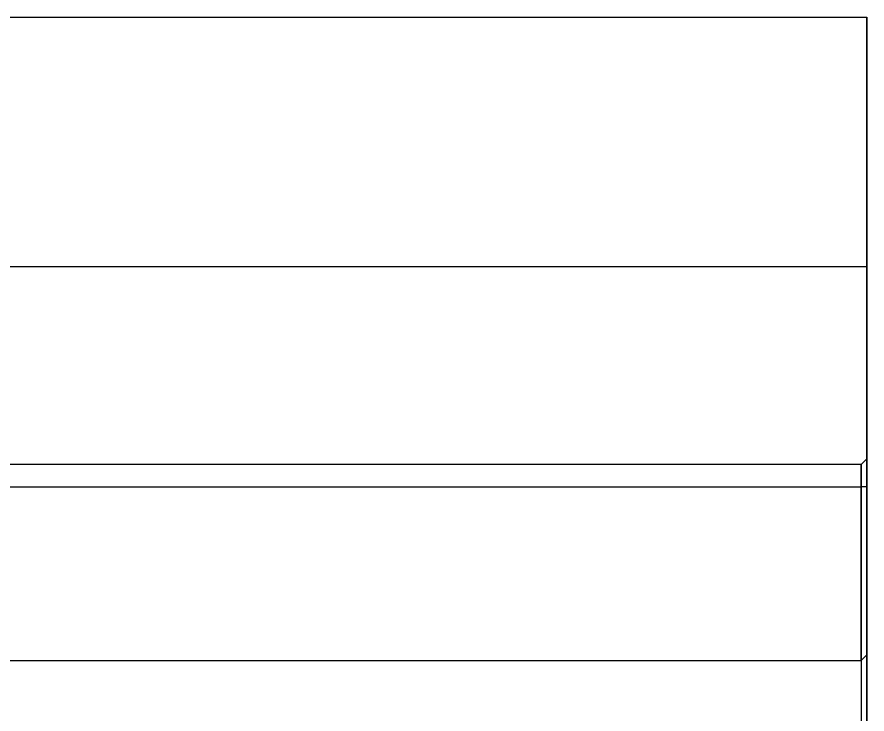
# Model space of a CAD drawing. Extents: x -20.3 to 9, y -60.3 to 4.7.
# Drawn here: x 0.561 to 2.906, y 2.783 to 4.707 of the extents above; entities that cross this region are included whole.
import ezdxf

# ---------------------------------------------------------------- set-up
doc = ezdxf.new("R2010")
doc.units = 0
doc.layers.get('0').update_dxf_attribs({"linetype": 'CONTINUOUS'})

# ---------------------------------------------------------------- blocks, each defined once
blk = doc.blocks.new('*U13')
at = {"color": 2, "extrusion": (2e-16, 0.984808, 0.173648)}
for p, q in [((-2.9062, 4.7068, -8.3551), (2.9062, 4.7068, -8.3551)), ((2.9062, 4.0177, -4.4469), (2.9062, 4.7068, -8.3551)), ((-2.9062, 4.0177, -4.4469), (2.9062, 4.0177, -4.4469))]:
    blk.add_line(p, q, dxfattribs=at)
at = {"color": 2, "extrusion": (0, -7e-16, -1)}
for p, q in [((-2.9062, 4.7068, -8.3551), (2.9062, 4.7068, -8.3551)), ((2.9062, 4.7068, -8.3551), (2.9062, 2.7344, -8.3551))]:
    blk.add_line(p, q, dxfattribs=at)
at = {"color": 2, "extrusion": (1, -2e-16, 0)}
for p, q in [((2.9062, 4.0177, -4.4469), (2.9062, 4.7068, -8.3551)), ((2.9062, 4.7068, -8.3551), (2.9062, 2.7344, -8.3551)), ((2.9062, 2.9464, -4.4329), (2.9062, 4.0177, -4.4469)), ((2.9062, 3.4868, -7.4978), (2.9062, 2.9464, -4.4329)), ((2.9062, 0.3884, -7.5895), (2.9062, 3.4099, -7.5895))]:
    blk.add_line(p, q, dxfattribs=at)
at = {"color": 2, "extrusion": (0, 0.013099, 0.999914)}
for p, q in [((-2.9062, 4.0177, -4.4469), (2.9062, 4.0177, -4.4469)), ((2.9062, 2.9464, -4.4329), (2.9062, 4.0177, -4.4469)), ((2.9062, 2.9464, -4.4329), (2.8906, 2.9305, -4.4326)), ((-2.8906, 2.9305, -4.4326), (2.8906, 2.9305, -4.4326))]:
    blk.add_line(p, q, dxfattribs=at)
at = {"color": 2}
for p, q in [((2.9062, 3.4868, -7.4978), (2.8906, 3.4714, -7.5005)), ((2.8906, 3.4714, -7.5005), (-2.8906, 3.4714, -7.5005)), ((-2.8906, 3.4099, -7.5739), (2.8906, 3.4099, -7.5739)), ((-2.8906, 3.4099, -7.5739), (2.8906, 3.4099, -7.5739)), ((2.8906, 3.4099, -7.5739), (2.8906, -0.0156, -7.5739)), ((2.9062, 3.4099, -7.5895), (2.8906, 3.4099, -7.5739))]:
    blk.add_line(p, q, dxfattribs=at)
at = {"color": 2, "extrusion": (0.707107, -0.696364, -0.122788)}
for p, q in [((2.9062, 3.4868, -7.4978), (2.8906, 3.4714, -7.5005)), ((2.9062, 3.4868, -7.4978), (2.9062, 2.9464, -4.4329)), ((2.8906, 2.9305, -4.4326), (2.8906, 3.4714, -7.5005)), ((2.9062, 2.9464, -4.4329), (2.8906, 2.9305, -4.4326))]:
    blk.add_line(p, q, dxfattribs=at)
at = {"color": 2, "extrusion": (-2e-16, -0.984808, -0.173648)}
for p, q in [((2.8906, 3.4714, -7.5005), (-2.8906, 3.4714, -7.5005)), ((2.8906, 2.9305, -4.4326), (2.8906, 3.4714, -7.5005)), ((-2.8906, 2.9305, -4.4326), (2.8906, 2.9305, -4.4326))]:
    blk.add_line(p, q, dxfattribs=at)
at = {"color": 2, "extrusion": (0.707107, 3e-16, 0.707107)}
for p, q in [((2.8906, 3.4099, -7.5739), (2.8906, -0.0156, -7.5739)), ((2.9062, 3.4099, -7.5895), (2.8906, 3.4099, -7.5739)), ((2.9062, 0.3884, -7.5895), (2.9062, 3.4099, -7.5895))]:
    blk.add_line(p, q, dxfattribs=at)
at = {"color": 2, "extrusion": (-1, 2e-16, 0)}
blk.add_arc((-3.4099, -7.5114, -2.8906), 0.0625, 170, 270, dxfattribs=at)
blk.add_arc((-3.4099, -7.5114, -2.8906), 0.0625, 170, 270, dxfattribs=at)
at = {"color": 2, "extrusion": (1, -2e-16, 0)}
blk.add_arc((3.4099, -7.5114, 2.9062), 0.0781, 270, 10, dxfattribs=at)
blk.add_arc((3.4099, -7.5114, 2.9062), 0.0781, 270, 10, dxfattribs=at)

msp = doc.modelspace()

# ---------------------------------------------------------------- block references
msp.add_blockref('*U13', (0, 0))

doc.saveas('drawing.dxf')
